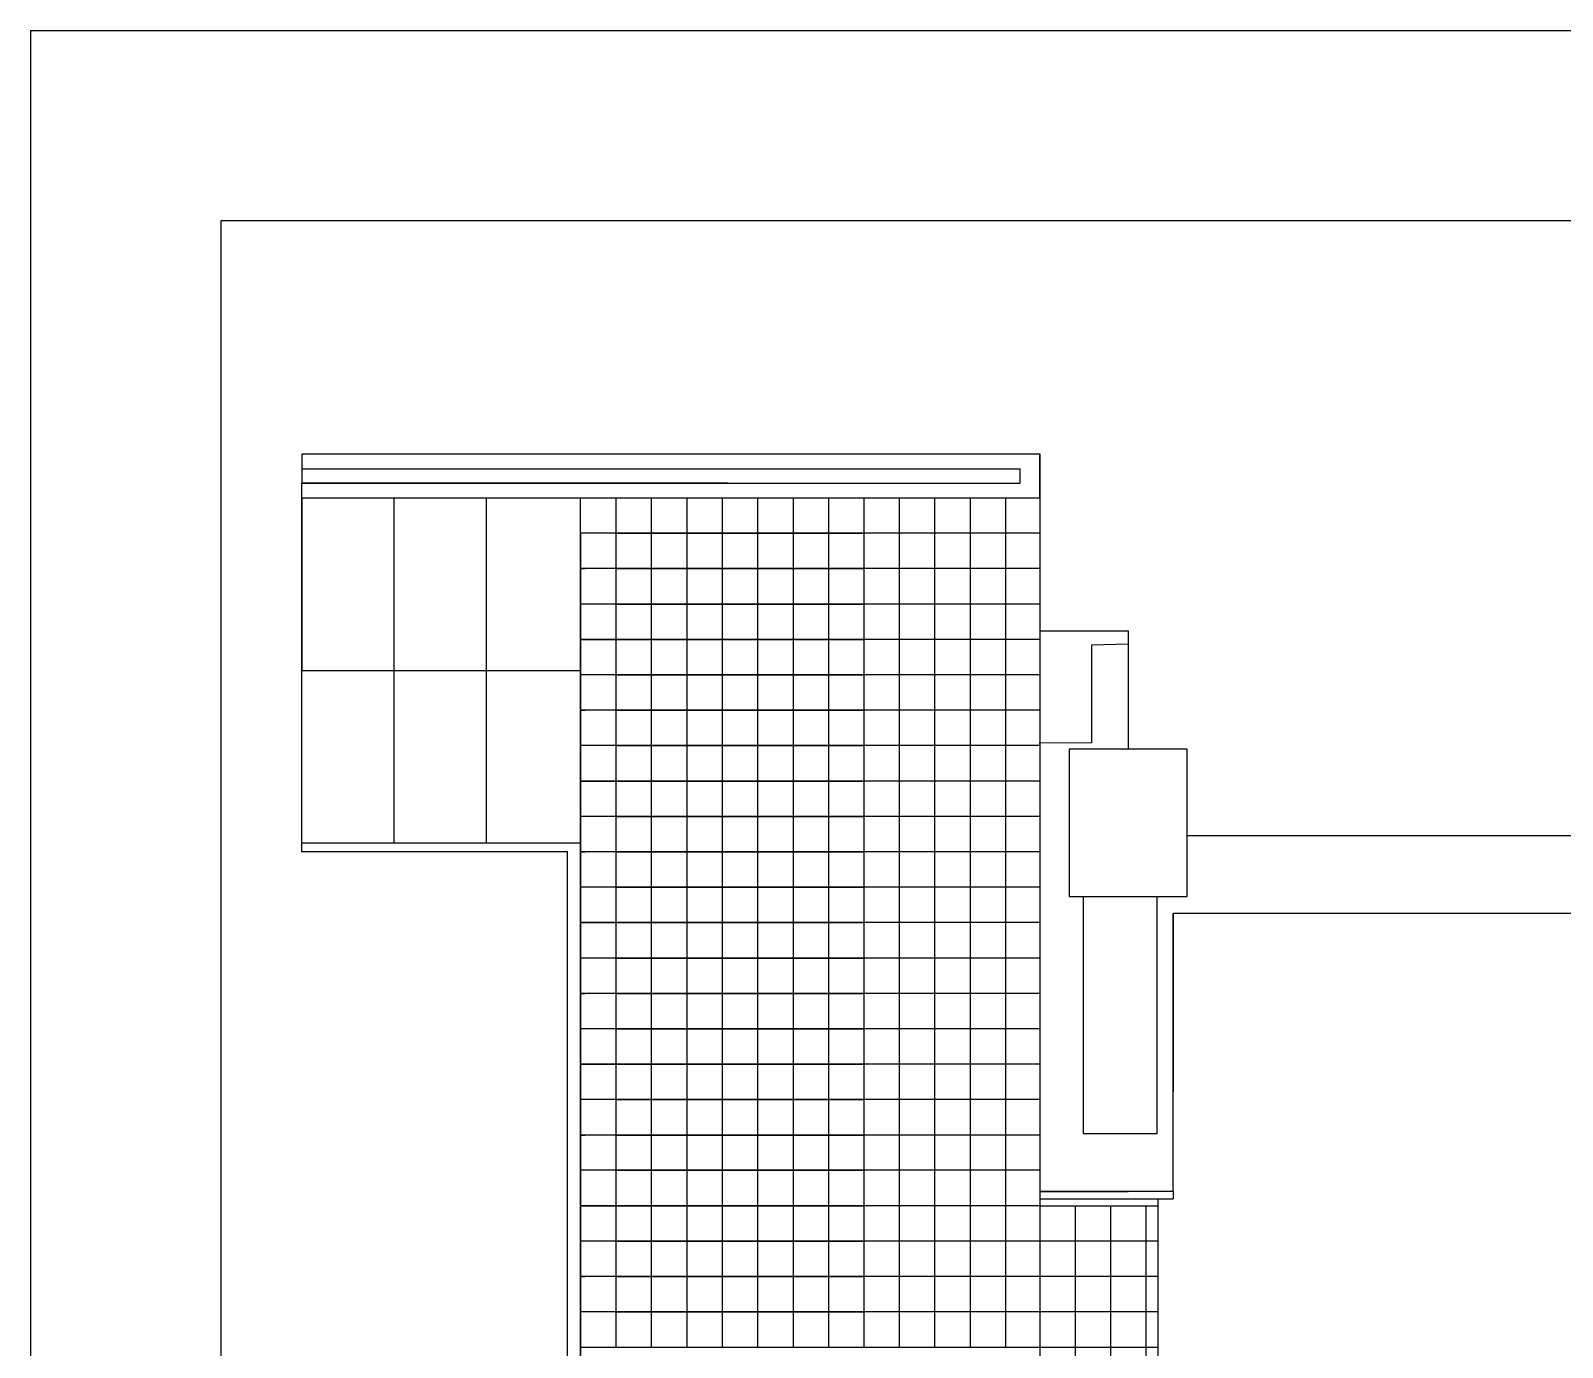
# Model space of a CAD drawing. Header units: millimetres. Extents: x 2377 to 4712, y -254 to 3188.
# Drawn here: x 2377.3 to 2498.3, y 1870.7 to 1974.7 of the extents above; entities that cross this region are included whole.
import ezdxf

# ---------------------------------------------------------------- set-up
doc = ezdxf.new("R2010")
doc.units = ezdxf.units.MM

msp = doc.modelspace()

# ---------------------------------------------------------------- linework, layer by layer
at = {"transparency": 33554687}
for p, q in [((2377.31, 1974.71), (2797.31, 1974.71)), ((2377.31, 1974.71), (2377.31, 1677.71)), ((2377.31, 1974.71), (2377.31, 1959.71)), ((2392.36, 1697.71), (2392.36, 1959.71)), ((2392.36, 1959.71), (2787.85, 1959.71)), ((2398.74, 1941.27), (2398.74, 1938.94)), ((2398.74, 1941.27), (2456.99, 1941.27)), ((2456.99, 1937.8), (2456.99, 1941.27)), ((2456.99, 1941.27), (2456.99, 1927.29)), ((2456.99, 1941.27), (2456.99, 1927.29)), ((2456.99, 1941.27), (2456.99, 1883.02)), ((2398.74, 1940.1), (2432.34, 1940.1)), ((2398.74, 1940.1), (2455.43, 1940.1)), ((2398.74, 1940.1), (2455.41, 1940.1)), ((2455.41, 1940.1), (2455.41, 1938.97)), ((2432.34, 1938.97), (2398.74, 1938.97)), ((2398.74, 1938.97), (2455.41, 1938.97)), ((2398.74, 1937.8), (2398.74, 1938.97)), ((2398.74, 1909.84), (2398.74, 1937.8)), ((2398.74, 1937.8), (2420.73, 1937.8)), ((2398.74, 1937.8), (2398.74, 1924.17)), ((2398.74, 1937.8), (2456.99, 1937.8)), ((2406.03, 1910.54), (2406.03, 1937.8)), ((2413.32, 1910.54), (2413.32, 1937.8)), ((2420.73, 1744.4), (2420.73, 1937.8)), ((2420.73, 1937.8), (2423.53, 1937.8)), ((2423.53, 1937.8), (2423.53, 1935.01)), ((2423.53, 1937.8), (2426.32, 1937.8)), ((2426.32, 1937.8), (2426.32, 1935.01)), ((2426.32, 1937.8), (2429.12, 1937.8)), ((2429.12, 1937.8), (2429.12, 1935.01)), ((2429.12, 1937.8), (2431.91, 1937.8)), ((2431.91, 1937.8), (2431.91, 1935.01)), ((2431.91, 1937.8), (2434.71, 1937.8)), ((2434.71, 1937.8), (2434.71, 1935.01)), ((2434.71, 1937.8), (2437.51, 1937.8)), ((2437.51, 1937.8), (2437.51, 1935.01)), ((2437.51, 1937.8), (2440.3, 1937.8)), ((2440.3, 1937.8), (2440.3, 1935.01)), ((2440.3, 1937.8), (2443.1, 1937.8)), ((2443.1, 1937.8), (2443.1, 1935.01)), ((2445.9, 1937.8), (2445.9, 1935.01)), ((2448.69, 1937.8), (2448.69, 1935.01)), ((2451.49, 1937.8), (2451.49, 1935.01)), ((2454.28, 1937.8), (2454.28, 1935.01)), ((2423.53, 1935.01), (2420.73, 1935.01)), ((2420.73, 1935.01), (2420.73, 1932.21)), ((2426.32, 1935.01), (2423.53, 1935.01)), ((2423.53, 1935.01), (2423.53, 1932.21)), ((2423.53, 1935.01), (2426.32, 1935.01)), ((2429.12, 1935.01), (2426.32, 1935.01)), ((2426.32, 1935.01), (2426.32, 1932.21)), ((2426.32, 1935.01), (2429.12, 1935.01)), ((2431.91, 1935.01), (2429.12, 1935.01)), ((2429.12, 1935.01), (2429.12, 1932.21)), ((2429.12, 1935.01), (2431.91, 1935.01)), ((2434.71, 1935.01), (2431.91, 1935.01)), ((2431.91, 1935.01), (2431.91, 1932.21)), ((2431.91, 1935.01), (2434.71, 1935.01)), ((2437.51, 1935.01), (2434.71, 1935.01)), ((2434.71, 1935.01), (2434.71, 1932.21)), ((2434.71, 1935.01), (2437.51, 1935.01)), ((2440.3, 1935.01), (2437.51, 1935.01)), ((2437.51, 1935.01), (2437.51, 1932.21)), ((2437.51, 1935.01), (2440.3, 1935.01)), ((2443.1, 1935.01), (2440.3, 1935.01)), ((2440.3, 1935.01), (2440.3, 1932.21)), ((2440.3, 1935.01), (2443.1, 1935.01)), ((2445.9, 1935.01), (2443.1, 1935.01)), ((2443.1, 1935.01), (2443.1, 1932.21)), ((2448.69, 1935.01), (2445.9, 1935.01)), ((2445.9, 1935.01), (2445.9, 1932.21)), ((2451.49, 1935.01), (2448.69, 1935.01)), ((2448.69, 1935.01), (2448.69, 1932.21)), ((2454.28, 1935.01), (2451.49, 1935.01)), ((2451.49, 1935.01), (2451.49, 1932.21)), ((2456.99, 1935.01), (2454.28, 1935.01)), ((2454.28, 1935.01), (2454.28, 1932.21)), ((2420.73, 1932.21), (2421.09, 1932.21)), ((2423.53, 1932.21), (2420.73, 1932.21)), ((2420.73, 1932.21), (2420.73, 1929.41)), ((2420.73, 1932.21), (2420.73, 1926.62)), ((2426.32, 1932.21), (2423.53, 1932.21)), ((2423.53, 1932.21), (2423.53, 1929.41)), ((2423.53, 1932.21), (2426.32, 1932.21)), ((2429.12, 1932.21), (2426.32, 1932.21)), ((2426.32, 1932.21), (2426.32, 1929.41)), ((2426.32, 1932.21), (2429.12, 1932.21)), ((2431.91, 1932.21), (2429.12, 1932.21)), ((2429.12, 1932.21), (2429.12, 1929.41)), ((2429.12, 1932.21), (2431.91, 1932.21)), ((2434.71, 1932.21), (2431.91, 1932.21)), ((2431.91, 1932.21), (2431.91, 1929.41)), ((2431.91, 1932.21), (2434.71, 1932.21)), ((2437.51, 1932.21), (2434.71, 1932.21)), ((2434.71, 1932.21), (2434.71, 1929.41)), ((2434.71, 1932.21), (2437.51, 1932.21)), ((2440.3, 1932.21), (2437.51, 1932.21)), ((2437.51, 1932.21), (2437.51, 1929.41)), ((2437.51, 1932.21), (2440.3, 1932.21)), ((2443.1, 1932.21), (2440.3, 1932.21)), ((2440.3, 1932.21), (2440.3, 1929.41)), ((2440.3, 1932.21), (2443.1, 1932.21)), ((2445.9, 1932.21), (2443.1, 1932.21)), ((2443.1, 1932.21), (2443.1, 1929.41)), ((2448.69, 1932.21), (2445.9, 1932.21)), ((2445.9, 1932.21), (2445.9, 1929.41)), ((2451.49, 1932.21), (2448.69, 1932.21)), ((2448.69, 1932.21), (2448.69, 1929.41)), ((2454.28, 1932.21), (2451.49, 1932.21)), ((2451.49, 1932.21), (2451.49, 1929.41)), ((2456.99, 1932.21), (2454.28, 1932.21)), ((2454.28, 1932.21), (2454.28, 1929.41)), ((2423.53, 1929.41), (2420.73, 1929.41)), ((2426.32, 1929.41), (2423.53, 1929.41)), ((2423.53, 1929.41), (2423.53, 1926.62)), ((2423.53, 1929.41), (2426.32, 1929.41)), ((2429.12, 1929.41), (2426.32, 1929.41)), ((2426.32, 1929.41), (2426.32, 1926.62)), ((2426.32, 1929.41), (2429.12, 1929.41)), ((2431.91, 1929.41), (2429.12, 1929.41)), ((2429.12, 1929.41), (2429.12, 1926.62)), ((2429.12, 1929.41), (2431.91, 1929.41)), ((2434.71, 1929.41), (2431.91, 1929.41)), ((2431.91, 1929.41), (2431.91, 1926.62)), ((2431.91, 1929.41), (2434.71, 1929.41)), ((2437.51, 1929.41), (2434.71, 1929.41)), ((2434.71, 1929.41), (2434.71, 1926.62)), ((2434.71, 1929.41), (2437.51, 1929.41)), ((2440.3, 1929.41), (2437.51, 1929.41)), ((2437.51, 1929.41), (2437.51, 1926.62)), ((2437.51, 1929.41), (2440.3, 1929.41)), ((2443.1, 1929.41), (2440.3, 1929.41)), ((2440.3, 1929.41), (2440.3, 1926.62)), ((2440.3, 1929.41), (2443.1, 1929.41)), ((2445.9, 1929.41), (2443.1, 1929.41)), ((2443.1, 1929.41), (2443.1, 1926.62)), ((2448.69, 1929.41), (2445.9, 1929.41)), ((2445.9, 1929.41), (2445.9, 1926.62)), ((2451.49, 1929.41), (2448.69, 1929.41)), ((2448.69, 1929.41), (2448.69, 1926.62)), ((2454.28, 1929.41), (2451.49, 1929.41)), ((2451.49, 1929.41), (2451.49, 1926.62)), ((2456.99, 1929.41), (2454.28, 1929.41)), ((2454.28, 1929.41), (2454.28, 1926.62)), ((2423.53, 1926.62), (2420.73, 1926.62)), ((2420.73, 1926.62), (2420.73, 1915.43)), ((2420.73, 1926.62), (2423.53, 1926.62)), ((2426.32, 1926.62), (2423.53, 1926.62)), ((2423.53, 1926.62), (2423.53, 1923.82)), ((2423.53, 1926.62), (2426.32, 1926.62)), ((2429.12, 1926.62), (2426.32, 1926.62)), ((2426.32, 1926.62), (2426.32, 1923.82)), ((2426.32, 1926.62), (2429.12, 1926.62)), ((2431.91, 1926.62), (2429.12, 1926.62)), ((2429.12, 1926.62), (2429.12, 1923.82)), ((2429.12, 1926.62), (2431.91, 1926.62)), ((2434.71, 1926.62), (2431.91, 1926.62)), ((2431.91, 1926.62), (2431.91, 1923.82)), ((2431.91, 1926.62), (2434.71, 1926.62)), ((2437.51, 1926.62), (2434.71, 1926.62)), ((2434.71, 1926.62), (2434.71, 1923.82)), ((2434.71, 1926.62), (2437.51, 1926.62)), ((2440.3, 1926.62), (2437.51, 1926.62)), ((2437.51, 1926.62), (2437.51, 1923.82)), ((2437.51, 1926.62), (2440.3, 1926.62)), ((2443.1, 1926.62), (2440.3, 1926.62)), ((2440.3, 1926.62), (2440.3, 1923.82)), ((2440.3, 1926.62), (2443.1, 1926.62)), ((2445.9, 1926.62), (2443.1, 1926.62)), ((2443.1, 1926.62), (2443.1, 1923.82)), ((2448.69, 1926.62), (2445.9, 1926.62)), ((2445.9, 1926.62), (2445.9, 1923.82)), ((2451.49, 1926.62), (2448.69, 1926.62)), ((2448.69, 1926.62), (2448.69, 1923.82)), ((2454.28, 1926.62), (2451.49, 1926.62)), ((2451.49, 1926.62), (2451.49, 1923.82)), ((2456.99, 1926.62), (2454.28, 1926.62)), ((2454.28, 1926.62), (2454.28, 1923.82)), ((2456.99, 1927.29), (2463.98, 1927.29)), ((2463.98, 1927.29), (2463.98, 1917.97)), ((2463.98, 1927.29), (2463.98, 1917.97)), ((2464, 1926.25), (2461.08, 1926.17)), ((2461.08, 1926.17), (2461.08, 1918.45)), ((2398.74, 1924.17), (2420.73, 1924.17)), ((2423.53, 1923.82), (2420.73, 1923.82)), ((2420.73, 1923.82), (2420.73, 1921.03)), ((2426.32, 1923.82), (2423.53, 1923.82)), ((2423.53, 1923.82), (2423.53, 1921.03)), ((2423.53, 1923.82), (2426.32, 1923.82)), ((2429.12, 1923.82), (2426.32, 1923.82)), ((2426.32, 1923.82), (2426.32, 1921.03)), ((2426.32, 1923.82), (2429.12, 1923.82)), ((2431.91, 1923.82), (2429.12, 1923.82)), ((2429.12, 1923.82), (2429.12, 1921.03)), ((2429.12, 1923.82), (2431.91, 1923.82)), ((2434.71, 1923.82), (2431.91, 1923.82)), ((2431.91, 1923.82), (2431.91, 1921.03)), ((2431.91, 1923.82), (2434.71, 1923.82)), ((2437.51, 1923.82), (2434.71, 1923.82)), ((2434.71, 1923.82), (2434.71, 1921.03)), ((2434.71, 1923.82), (2437.51, 1923.82)), ((2440.3, 1923.82), (2437.51, 1923.82)), ((2437.51, 1923.82), (2437.51, 1921.03)), ((2437.51, 1923.82), (2440.3, 1923.82)), ((2443.1, 1923.82), (2440.3, 1923.82)), ((2440.3, 1923.82), (2440.3, 1921.03)), ((2440.3, 1923.82), (2443.1, 1923.82)), ((2445.9, 1923.82), (2443.1, 1923.82)), ((2443.1, 1923.82), (2443.1, 1921.03)), ((2448.69, 1923.82), (2445.9, 1923.82)), ((2445.9, 1923.82), (2445.9, 1921.03)), ((2451.49, 1923.82), (2448.69, 1923.82)), ((2448.69, 1923.82), (2448.69, 1921.03)), ((2454.28, 1923.82), (2451.49, 1923.82)), ((2451.49, 1923.82), (2451.49, 1921.03)), ((2456.99, 1923.82), (2454.28, 1923.82)), ((2454.28, 1923.82), (2454.28, 1921.03)), ((2420.73, 1921.03), (2421.09, 1921.03)), ((2423.53, 1921.03), (2420.73, 1921.03)), ((2420.73, 1921.03), (2420.73, 1918.23)), ((2420.73, 1921.03), (2420.73, 1915.43)), ((2426.32, 1921.03), (2423.53, 1921.03)), ((2423.53, 1921.03), (2423.53, 1918.23)), ((2423.53, 1921.03), (2426.32, 1921.03)), ((2429.12, 1921.03), (2426.32, 1921.03)), ((2426.32, 1921.03), (2426.32, 1918.23)), ((2426.32, 1921.03), (2429.12, 1921.03)), ((2431.91, 1921.03), (2429.12, 1921.03)), ((2429.12, 1921.03), (2429.12, 1918.23)), ((2429.12, 1921.03), (2431.91, 1921.03)), ((2434.71, 1921.03), (2431.91, 1921.03)), ((2431.91, 1921.03), (2431.91, 1918.23)), ((2431.91, 1921.03), (2434.71, 1921.03)), ((2437.51, 1921.03), (2434.71, 1921.03)), ((2434.71, 1921.03), (2434.71, 1918.23)), ((2434.71, 1921.03), (2437.51, 1921.03)), ((2440.3, 1921.03), (2437.51, 1921.03)), ((2437.51, 1921.03), (2437.51, 1918.23)), ((2437.51, 1921.03), (2440.3, 1921.03)), ((2443.1, 1921.03), (2440.3, 1921.03)), ((2440.3, 1921.03), (2440.3, 1918.23)), ((2440.3, 1921.03), (2443.1, 1921.03)), ((2445.9, 1921.03), (2443.1, 1921.03)), ((2443.1, 1921.03), (2443.1, 1918.23)), ((2448.69, 1921.03), (2445.9, 1921.03)), ((2445.9, 1921.03), (2445.9, 1918.23)), ((2451.49, 1921.03), (2448.69, 1921.03)), ((2448.69, 1921.03), (2448.69, 1918.23)), ((2454.28, 1921.03), (2451.49, 1921.03)), ((2451.49, 1921.03), (2451.49, 1918.23)), ((2456.99, 1921.03), (2454.28, 1921.03)), ((2454.28, 1921.03), (2454.28, 1918.23)), ((2423.53, 1918.23), (2420.73, 1918.23)), ((2426.32, 1918.23), (2423.53, 1918.23)), ((2423.53, 1918.23), (2423.53, 1915.43)), ((2423.53, 1918.23), (2426.32, 1918.23)), ((2429.12, 1918.23), (2426.32, 1918.23)), ((2426.32, 1918.23), (2426.32, 1915.43)), ((2426.32, 1918.23), (2429.12, 1918.23)), ((2431.91, 1918.23), (2429.12, 1918.23)), ((2429.12, 1918.23), (2429.12, 1915.43)), ((2429.12, 1918.23), (2431.91, 1918.23)), ((2434.71, 1918.23), (2431.91, 1918.23)), ((2431.91, 1918.23), (2431.91, 1915.43)), ((2431.91, 1918.23), (2434.71, 1918.23)), ((2437.51, 1918.23), (2434.71, 1918.23)), ((2434.71, 1918.23), (2434.71, 1915.43)), ((2434.71, 1918.23), (2437.51, 1918.23)), ((2440.3, 1918.23), (2437.51, 1918.23)), ((2437.51, 1918.23), (2437.51, 1915.43)), ((2437.51, 1918.23), (2440.3, 1918.23)), ((2443.1, 1918.23), (2440.3, 1918.23)), ((2440.3, 1918.23), (2440.3, 1915.43)), ((2440.3, 1918.23), (2443.1, 1918.23)), ((2445.9, 1918.23), (2443.1, 1918.23)), ((2443.1, 1918.23), (2443.1, 1915.43)), ((2448.69, 1918.23), (2445.9, 1918.23)), ((2445.9, 1918.23), (2445.9, 1915.43)), ((2451.49, 1918.23), (2448.69, 1918.23)), ((2448.69, 1918.23), (2448.69, 1915.43)), ((2454.28, 1918.23), (2451.49, 1918.23)), ((2451.49, 1918.23), (2451.49, 1915.43)), ((2456.99, 1918.23), (2454.28, 1918.23)), ((2454.28, 1918.23), (2454.28, 1915.43)), ((2461.08, 1918.45), (2456.94, 1918.42)), ((2459.32, 1917.97), (2468.64, 1917.97)), ((2459.32, 1917.97), (2459.32, 1906.32)), ((2468.64, 1906.32), (2468.64, 1917.97)), ((2423.53, 1915.43), (2420.73, 1915.43)), ((2420.73, 1915.43), (2420.73, 1893.06)), ((2420.73, 1915.43), (2423.53, 1915.43)), ((2426.32, 1915.43), (2423.53, 1915.43)), ((2423.53, 1915.43), (2423.53, 1912.64)), ((2423.53, 1915.43), (2426.32, 1915.43)), ((2429.12, 1915.43), (2426.32, 1915.43)), ((2426.32, 1915.43), (2426.32, 1912.64)), ((2426.32, 1915.43), (2429.12, 1915.43)), ((2431.91, 1915.43), (2429.12, 1915.43)), ((2429.12, 1915.43), (2429.12, 1912.64)), ((2429.12, 1915.43), (2431.91, 1915.43)), ((2434.71, 1915.43), (2431.91, 1915.43)), ((2431.91, 1915.43), (2431.91, 1912.64)), ((2431.91, 1915.43), (2434.71, 1915.43)), ((2437.51, 1915.43), (2434.71, 1915.43)), ((2434.71, 1915.43), (2434.71, 1912.64)), ((2434.71, 1915.43), (2437.51, 1915.43)), ((2440.3, 1915.43), (2437.51, 1915.43)), ((2437.51, 1915.43), (2437.51, 1912.64)), ((2437.51, 1915.43), (2440.3, 1915.43)), ((2443.1, 1915.43), (2440.3, 1915.43)), ((2440.3, 1915.43), (2440.3, 1912.64)), ((2440.3, 1915.43), (2443.1, 1915.43)), ((2445.9, 1915.43), (2443.1, 1915.43)), ((2443.1, 1915.43), (2443.1, 1912.64)), ((2448.69, 1915.43), (2445.9, 1915.43)), ((2445.9, 1915.43), (2445.9, 1912.64)), ((2451.49, 1915.43), (2448.69, 1915.43)), ((2448.69, 1915.43), (2448.69, 1912.64)), ((2454.28, 1915.43), (2451.49, 1915.43)), ((2451.49, 1915.43), (2451.49, 1912.64)), ((2456.99, 1915.43), (2454.28, 1915.43)), ((2454.28, 1915.43), (2454.28, 1912.64)), ((2423.53, 1912.64), (2420.73, 1912.64)), ((2420.73, 1912.64), (2420.73, 1909.84)), ((2426.32, 1912.64), (2423.53, 1912.64)), ((2423.53, 1912.64), (2423.53, 1909.84)), ((2423.53, 1912.64), (2426.32, 1912.64)), ((2429.12, 1912.64), (2426.32, 1912.64)), ((2426.32, 1912.64), (2426.32, 1909.84)), ((2426.32, 1912.64), (2429.12, 1912.64)), ((2431.91, 1912.64), (2429.12, 1912.64)), ((2429.12, 1912.64), (2429.12, 1909.84)), ((2429.12, 1912.64), (2431.91, 1912.64)), ((2434.71, 1912.64), (2431.91, 1912.64)), ((2431.91, 1912.64), (2431.91, 1909.84)), ((2431.91, 1912.64), (2434.71, 1912.64)), ((2437.51, 1912.64), (2434.71, 1912.64)), ((2434.71, 1912.64), (2434.71, 1909.84)), ((2434.71, 1912.64), (2437.51, 1912.64)), ((2440.3, 1912.64), (2437.51, 1912.64)), ((2437.51, 1912.64), (2437.51, 1909.84)), ((2437.51, 1912.64), (2440.3, 1912.64)), ((2443.1, 1912.64), (2440.3, 1912.64)), ((2440.3, 1912.64), (2440.3, 1909.84)), ((2440.3, 1912.64), (2443.1, 1912.64)), ((2445.9, 1912.64), (2443.1, 1912.64)), ((2443.1, 1912.64), (2443.1, 1909.84)), ((2448.69, 1912.64), (2445.9, 1912.64)), ((2445.9, 1912.64), (2445.9, 1909.84)), ((2451.49, 1912.64), (2448.69, 1912.64)), ((2448.69, 1912.64), (2448.69, 1909.84)), ((2454.28, 1912.64), (2451.49, 1912.64)), ((2451.49, 1912.64), (2451.49, 1909.84)), ((2456.99, 1912.64), (2454.28, 1912.64)), ((2454.28, 1912.64), (2454.28, 1909.84)), ((2420.73, 1909.84), (2420.73, 1911.24)), ((2468.64, 1911.14), (2561.85, 1911.14)), ((2398.74, 1909.84), (2398.74, 1910.54)), ((2398.74, 1910.54), (2420.73, 1910.54)), ((2398.74, 1910.54), (2406.03, 1910.54)), ((2419.71, 1909.84), (2398.74, 1909.84)), ((2406.03, 1910.54), (2413.32, 1910.54)), ((2419.71, 1744.4), (2419.71, 1909.84)), ((2420.73, 1744.4), (2420.73, 1909.84)), ((2420.73, 1909.84), (2421.09, 1909.84)), ((2423.53, 1909.84), (2420.73, 1909.84)), ((2420.73, 1909.84), (2420.73, 1907.04)), ((2420.73, 1909.84), (2420.73, 1904.25)), ((2426.32, 1909.84), (2423.53, 1909.84)), ((2423.53, 1909.84), (2423.53, 1907.04)), ((2423.53, 1909.84), (2426.32, 1909.84)), ((2429.12, 1909.84), (2426.32, 1909.84)), ((2426.32, 1909.84), (2426.32, 1907.04)), ((2426.32, 1909.84), (2429.12, 1909.84)), ((2431.91, 1909.84), (2429.12, 1909.84)), ((2429.12, 1909.84), (2429.12, 1907.04)), ((2429.12, 1909.84), (2431.91, 1909.84)), ((2434.71, 1909.84), (2431.91, 1909.84)), ((2431.91, 1909.84), (2431.91, 1907.04)), ((2431.91, 1909.84), (2434.71, 1909.84)), ((2437.51, 1909.84), (2434.71, 1909.84)), ((2434.71, 1909.84), (2434.71, 1907.04)), ((2434.71, 1909.84), (2437.51, 1909.84)), ((2440.3, 1909.84), (2437.51, 1909.84)), ((2437.51, 1909.84), (2437.51, 1907.04)), ((2437.51, 1909.84), (2440.3, 1909.84)), ((2443.1, 1909.84), (2440.3, 1909.84)), ((2440.3, 1909.84), (2440.3, 1907.04)), ((2440.3, 1909.84), (2443.1, 1909.84)), ((2445.9, 1909.84), (2443.1, 1909.84)), ((2443.1, 1909.84), (2443.1, 1907.04)), ((2448.69, 1909.84), (2445.9, 1909.84)), ((2445.9, 1909.84), (2445.9, 1907.04)), ((2451.49, 1909.84), (2448.69, 1909.84)), ((2448.69, 1909.84), (2448.69, 1907.04)), ((2454.28, 1909.84), (2451.49, 1909.84)), ((2451.49, 1909.84), (2451.49, 1907.04)), ((2456.99, 1909.84), (2454.28, 1909.84)), ((2454.28, 1909.84), (2454.28, 1907.04)), ((2423.53, 1907.04), (2420.73, 1907.04)), ((2426.32, 1907.04), (2423.53, 1907.04)), ((2423.53, 1907.04), (2423.53, 1904.25)), ((2423.53, 1907.04), (2426.32, 1907.04)), ((2429.12, 1907.04), (2426.32, 1907.04)), ((2426.32, 1907.04), (2426.32, 1904.25)), ((2426.32, 1907.04), (2429.12, 1907.04)), ((2431.91, 1907.04), (2429.12, 1907.04)), ((2429.12, 1907.04), (2429.12, 1904.25)), ((2429.12, 1907.04), (2431.91, 1907.04)), ((2434.71, 1907.04), (2431.91, 1907.04)), ((2431.91, 1907.04), (2431.91, 1904.25)), ((2431.91, 1907.04), (2434.71, 1907.04)), ((2437.51, 1907.04), (2434.71, 1907.04)), ((2434.71, 1907.04), (2434.71, 1904.25)), ((2434.71, 1907.04), (2437.51, 1907.04)), ((2440.3, 1907.04), (2437.51, 1907.04)), ((2437.51, 1907.04), (2437.51, 1904.25)), ((2437.51, 1907.04), (2440.3, 1907.04)), ((2443.1, 1907.04), (2440.3, 1907.04)), ((2440.3, 1907.04), (2440.3, 1904.25)), ((2440.3, 1907.04), (2443.1, 1907.04)), ((2445.9, 1907.04), (2443.1, 1907.04)), ((2443.1, 1907.04), (2443.1, 1904.25)), ((2448.69, 1907.04), (2445.9, 1907.04)), ((2445.9, 1907.04), (2445.9, 1904.25)), ((2451.49, 1907.04), (2448.69, 1907.04)), ((2448.69, 1907.04), (2448.69, 1904.25)), ((2454.28, 1907.04), (2451.49, 1907.04)), ((2451.49, 1907.04), (2451.49, 1904.25)), ((2456.99, 1907.04), (2454.28, 1907.04)), ((2454.28, 1907.04), (2454.28, 1904.25)), ((2459.32, 1906.32), (2468.64, 1906.32)), ((2460.42, 1906.32), (2460.42, 1887.6)), ((2466.27, 1887.6), (2466.27, 1906.32)), ((2467.52, 1883.02), (2467.52, 1904.99)), ((2467.52, 1904.99), (2551.02, 1904.99)), ((2467.52, 1904.99), (2467.52, 1890.85)), ((2423.53, 1904.25), (2420.73, 1904.25)), ((2420.73, 1904.25), (2420.73, 1893.06)), ((2420.73, 1904.25), (2423.53, 1904.25)), ((2426.32, 1904.25), (2423.53, 1904.25)), ((2423.53, 1904.25), (2423.53, 1901.45)), ((2423.53, 1904.25), (2426.32, 1904.25)), ((2429.12, 1904.25), (2426.32, 1904.25)), ((2426.32, 1904.25), (2426.32, 1901.45)), ((2426.32, 1904.25), (2429.12, 1904.25)), ((2431.91, 1904.25), (2429.12, 1904.25)), ((2429.12, 1904.25), (2429.12, 1901.45)), ((2429.12, 1904.25), (2431.91, 1904.25)), ((2434.71, 1904.25), (2431.91, 1904.25)), ((2431.91, 1904.25), (2431.91, 1901.45)), ((2431.91, 1904.25), (2434.71, 1904.25)), ((2437.51, 1904.25), (2434.71, 1904.25)), ((2434.71, 1904.25), (2434.71, 1901.45)), ((2434.71, 1904.25), (2437.51, 1904.25)), ((2440.3, 1904.25), (2437.51, 1904.25)), ((2437.51, 1904.25), (2437.51, 1901.45)), ((2437.51, 1904.25), (2440.3, 1904.25)), ((2443.1, 1904.25), (2440.3, 1904.25)), ((2440.3, 1904.25), (2440.3, 1901.45)), ((2440.3, 1904.25), (2443.1, 1904.25)), ((2445.9, 1904.25), (2443.1, 1904.25)), ((2443.1, 1904.25), (2443.1, 1901.45)), ((2448.69, 1904.25), (2445.9, 1904.25)), ((2445.9, 1904.25), (2445.9, 1901.45)), ((2451.49, 1904.25), (2448.69, 1904.25)), ((2448.69, 1904.25), (2448.69, 1901.45)), ((2454.28, 1904.25), (2451.49, 1904.25)), ((2451.49, 1904.25), (2451.49, 1901.45)), ((2456.99, 1904.25), (2454.28, 1904.25)), ((2454.28, 1904.25), (2454.28, 1901.45)), ((2423.53, 1901.45), (2420.73, 1901.45)), ((2420.73, 1901.45), (2420.73, 1898.66)), ((2426.32, 1901.45), (2423.53, 1901.45)), ((2423.53, 1901.45), (2423.53, 1898.66)), ((2423.53, 1901.45), (2426.32, 1901.45)), ((2429.12, 1901.45), (2426.32, 1901.45)), ((2426.32, 1901.45), (2426.32, 1898.66)), ((2426.32, 1901.45), (2429.12, 1901.45)), ((2431.91, 1901.45), (2429.12, 1901.45)), ((2429.12, 1901.45), (2429.12, 1898.66)), ((2429.12, 1901.45), (2431.91, 1901.45)), ((2434.71, 1901.45), (2431.91, 1901.45)), ((2431.91, 1901.45), (2431.91, 1898.66)), ((2431.91, 1901.45), (2434.71, 1901.45)), ((2437.51, 1901.45), (2434.71, 1901.45)), ((2434.71, 1901.45), (2434.71, 1898.66)), ((2434.71, 1901.45), (2437.51, 1901.45)), ((2440.3, 1901.45), (2437.51, 1901.45)), ((2437.51, 1901.45), (2437.51, 1898.66)), ((2437.51, 1901.45), (2440.3, 1901.45)), ((2443.1, 1901.45), (2440.3, 1901.45)), ((2440.3, 1901.45), (2440.3, 1898.66)), ((2440.3, 1901.45), (2443.1, 1901.45)), ((2445.9, 1901.45), (2443.1, 1901.45)), ((2443.1, 1901.45), (2443.1, 1898.66)), ((2448.69, 1901.45), (2445.9, 1901.45)), ((2445.9, 1901.45), (2445.9, 1898.66)), ((2451.49, 1901.45), (2448.69, 1901.45)), ((2448.69, 1901.45), (2448.69, 1898.66)), ((2454.28, 1901.45), (2451.49, 1901.45)), ((2451.49, 1901.45), (2451.49, 1898.66)), ((2456.99, 1901.45), (2454.28, 1901.45)), ((2454.28, 1901.45), (2454.28, 1898.66)), ((2420.73, 1898.66), (2421.09, 1898.66)), ((2423.53, 1898.66), (2420.73, 1898.66)), ((2420.73, 1898.66), (2420.73, 1895.86)), ((2420.73, 1898.66), (2420.73, 1893.06)), ((2426.32, 1898.66), (2423.53, 1898.66)), ((2423.53, 1898.66), (2423.53, 1895.86)), ((2423.53, 1898.66), (2426.32, 1898.66)), ((2429.12, 1898.66), (2426.32, 1898.66)), ((2426.32, 1898.66), (2426.32, 1895.86)), ((2426.32, 1898.66), (2429.12, 1898.66)), ((2431.91, 1898.66), (2429.12, 1898.66)), ((2429.12, 1898.66), (2429.12, 1895.86)), ((2429.12, 1898.66), (2431.91, 1898.66)), ((2434.71, 1898.66), (2431.91, 1898.66)), ((2431.91, 1898.66), (2431.91, 1895.86)), ((2431.91, 1898.66), (2434.71, 1898.66)), ((2437.51, 1898.66), (2434.71, 1898.66)), ((2434.71, 1898.66), (2434.71, 1895.86)), ((2434.71, 1898.66), (2437.51, 1898.66)), ((2440.3, 1898.66), (2437.51, 1898.66)), ((2437.51, 1898.66), (2437.51, 1895.86)), ((2437.51, 1898.66), (2440.3, 1898.66)), ((2443.1, 1898.66), (2440.3, 1898.66)), ((2440.3, 1898.66), (2440.3, 1895.86)), ((2440.3, 1898.66), (2443.1, 1898.66)), ((2445.9, 1898.66), (2443.1, 1898.66)), ((2443.1, 1898.66), (2443.1, 1895.86)), ((2448.69, 1898.66), (2445.9, 1898.66)), ((2445.9, 1898.66), (2445.9, 1895.86)), ((2451.49, 1898.66), (2448.69, 1898.66)), ((2448.69, 1898.66), (2448.69, 1895.86)), ((2454.28, 1898.66), (2451.49, 1898.66)), ((2451.49, 1898.66), (2451.49, 1895.86)), ((2456.99, 1898.66), (2454.28, 1898.66)), ((2454.28, 1898.66), (2454.28, 1895.86)), ((2423.53, 1895.86), (2420.73, 1895.86)), ((2426.32, 1895.86), (2423.53, 1895.86)), ((2423.53, 1895.86), (2423.53, 1893.06)), ((2423.53, 1895.86), (2426.32, 1895.86)), ((2429.12, 1895.86), (2426.32, 1895.86)), ((2426.32, 1895.86), (2426.32, 1893.06)), ((2426.32, 1895.86), (2429.12, 1895.86)), ((2431.91, 1895.86), (2429.12, 1895.86)), ((2429.12, 1895.86), (2429.12, 1893.06)), ((2429.12, 1895.86), (2431.91, 1895.86)), ((2434.71, 1895.86), (2431.91, 1895.86)), ((2431.91, 1895.86), (2431.91, 1893.06)), ((2431.91, 1895.86), (2434.71, 1895.86)), ((2437.51, 1895.86), (2434.71, 1895.86)), ((2434.71, 1895.86), (2434.71, 1893.06)), ((2434.71, 1895.86), (2437.51, 1895.86)), ((2440.3, 1895.86), (2437.51, 1895.86)), ((2437.51, 1895.86), (2437.51, 1893.06)), ((2437.51, 1895.86), (2440.3, 1895.86)), ((2443.1, 1895.86), (2440.3, 1895.86)), ((2440.3, 1895.86), (2440.3, 1893.06)), ((2440.3, 1895.86), (2443.1, 1895.86)), ((2445.9, 1895.86), (2443.1, 1895.86)), ((2443.1, 1895.86), (2443.1, 1893.06)), ((2448.69, 1895.86), (2445.9, 1895.86)), ((2445.9, 1895.86), (2445.9, 1893.06)), ((2451.49, 1895.86), (2448.69, 1895.86)), ((2448.69, 1895.86), (2448.69, 1893.06)), ((2454.28, 1895.86), (2451.49, 1895.86)), ((2451.49, 1895.86), (2451.49, 1893.06)), ((2456.99, 1895.86), (2454.28, 1895.86)), ((2454.28, 1895.86), (2454.28, 1893.06)), ((2423.53, 1893.06), (2420.73, 1893.06)), ((2420.73, 1893.06), (2420.73, 1870.69)), ((2420.73, 1893.06), (2423.53, 1893.06)), ((2426.32, 1893.06), (2423.53, 1893.06)), ((2423.53, 1893.06), (2423.53, 1890.27)), ((2423.53, 1893.06), (2426.32, 1893.06)), ((2429.12, 1893.06), (2426.32, 1893.06)), ((2426.32, 1893.06), (2426.32, 1890.27)), ((2426.32, 1893.06), (2429.12, 1893.06)), ((2431.91, 1893.06), (2429.12, 1893.06)), ((2429.12, 1893.06), (2429.12, 1890.27)), ((2429.12, 1893.06), (2431.91, 1893.06)), ((2434.71, 1893.06), (2431.91, 1893.06)), ((2431.91, 1893.06), (2431.91, 1890.27)), ((2431.91, 1893.06), (2434.71, 1893.06)), ((2437.51, 1893.06), (2434.71, 1893.06)), ((2434.71, 1893.06), (2434.71, 1890.27)), ((2434.71, 1893.06), (2437.51, 1893.06)), ((2440.3, 1893.06), (2437.51, 1893.06)), ((2437.51, 1893.06), (2437.51, 1890.27)), ((2437.51, 1893.06), (2440.3, 1893.06)), ((2443.1, 1893.06), (2440.3, 1893.06)), ((2440.3, 1893.06), (2440.3, 1890.27)), ((2440.3, 1893.06), (2443.1, 1893.06)), ((2445.9, 1893.06), (2443.1, 1893.06)), ((2443.1, 1893.06), (2443.1, 1890.27)), ((2448.69, 1893.06), (2445.9, 1893.06)), ((2445.9, 1893.06), (2445.9, 1890.27)), ((2451.49, 1893.06), (2448.69, 1893.06)), ((2448.69, 1893.06), (2448.69, 1890.27)), ((2454.28, 1893.06), (2451.49, 1893.06)), ((2451.49, 1893.06), (2451.49, 1890.27)), ((2456.99, 1893.06), (2454.28, 1893.06)), ((2454.28, 1893.06), (2454.28, 1890.27)), ((2423.53, 1890.27), (2420.73, 1890.27)), ((2420.73, 1890.27), (2420.73, 1887.47)), ((2426.32, 1890.27), (2423.53, 1890.27)), ((2423.53, 1890.27), (2423.53, 1887.47)), ((2423.53, 1890.27), (2426.32, 1890.27)), ((2429.12, 1890.27), (2426.32, 1890.27)), ((2426.32, 1890.27), (2426.32, 1887.47)), ((2426.32, 1890.27), (2429.12, 1890.27)), ((2431.91, 1890.27), (2429.12, 1890.27)), ((2429.12, 1890.27), (2429.12, 1887.47)), ((2429.12, 1890.27), (2431.91, 1890.27)), ((2434.71, 1890.27), (2431.91, 1890.27)), ((2431.91, 1890.27), (2431.91, 1887.47)), ((2431.91, 1890.27), (2434.71, 1890.27)), ((2437.51, 1890.27), (2434.71, 1890.27)), ((2434.71, 1890.27), (2434.71, 1887.47)), ((2434.71, 1890.27), (2437.51, 1890.27)), ((2440.3, 1890.27), (2437.51, 1890.27)), ((2437.51, 1890.27), (2437.51, 1887.47)), ((2437.51, 1890.27), (2440.3, 1890.27)), ((2443.1, 1890.27), (2440.3, 1890.27)), ((2440.3, 1890.27), (2440.3, 1887.47)), ((2440.3, 1890.27), (2443.1, 1890.27)), ((2445.9, 1890.27), (2443.1, 1890.27)), ((2443.1, 1890.27), (2443.1, 1887.47)), ((2448.69, 1890.27), (2445.9, 1890.27)), ((2445.9, 1890.27), (2445.9, 1887.47)), ((2451.49, 1890.27), (2448.69, 1890.27)), ((2448.69, 1890.27), (2448.69, 1887.47)), ((2454.28, 1890.27), (2451.49, 1890.27)), ((2451.49, 1890.27), (2451.49, 1887.47)), ((2456.99, 1890.27), (2454.28, 1890.27)), ((2454.28, 1890.27), (2454.28, 1887.47)), ((2420.73, 1887.47), (2421.09, 1887.47)), ((2423.53, 1887.47), (2420.73, 1887.47)), ((2420.73, 1887.47), (2420.73, 1884.68)), ((2420.73, 1887.47), (2420.73, 1881.88)), ((2426.32, 1887.47), (2423.53, 1887.47)), ((2423.53, 1887.47), (2423.53, 1884.68)), ((2423.53, 1887.47), (2426.32, 1887.47)), ((2429.12, 1887.47), (2426.32, 1887.47)), ((2426.32, 1887.47), (2426.32, 1884.68)), ((2426.32, 1887.47), (2429.12, 1887.47)), ((2431.91, 1887.47), (2429.12, 1887.47)), ((2429.12, 1887.47), (2429.12, 1884.68)), ((2429.12, 1887.47), (2431.91, 1887.47)), ((2434.71, 1887.47), (2431.91, 1887.47)), ((2431.91, 1887.47), (2431.91, 1884.68)), ((2431.91, 1887.47), (2434.71, 1887.47)), ((2437.51, 1887.47), (2434.71, 1887.47)), ((2434.71, 1887.47), (2434.71, 1884.68)), ((2434.71, 1887.47), (2437.51, 1887.47)), ((2440.3, 1887.47), (2437.51, 1887.47)), ((2437.51, 1887.47), (2437.51, 1884.68)), ((2437.51, 1887.47), (2440.3, 1887.47)), ((2443.1, 1887.47), (2440.3, 1887.47)), ((2440.3, 1887.47), (2440.3, 1884.68)), ((2440.3, 1887.47), (2443.1, 1887.47)), ((2445.9, 1887.47), (2443.1, 1887.47)), ((2443.1, 1887.47), (2443.1, 1884.68)), ((2448.69, 1887.47), (2445.9, 1887.47)), ((2445.9, 1887.47), (2445.9, 1884.68)), ((2451.49, 1887.47), (2448.69, 1887.47)), ((2448.69, 1887.47), (2448.69, 1884.68)), ((2454.28, 1887.47), (2451.49, 1887.47)), ((2451.49, 1887.47), (2451.49, 1884.68)), ((2456.99, 1887.47), (2454.28, 1887.47)), ((2454.28, 1887.47), (2454.28, 1884.68)), ((2460.42, 1887.6), (2466.27, 1887.6)), ((2423.53, 1884.68), (2420.73, 1884.68)), ((2426.32, 1884.68), (2423.53, 1884.68)), ((2423.53, 1884.68), (2423.53, 1881.88)), ((2423.53, 1884.68), (2426.32, 1884.68)), ((2429.12, 1884.68), (2426.32, 1884.68)), ((2426.32, 1884.68), (2426.32, 1881.88)), ((2426.32, 1884.68), (2429.12, 1884.68)), ((2431.91, 1884.68), (2429.12, 1884.68)), ((2429.12, 1884.68), (2429.12, 1881.88)), ((2429.12, 1884.68), (2431.91, 1884.68)), ((2434.71, 1884.68), (2431.91, 1884.68)), ((2431.91, 1884.68), (2431.91, 1881.88)), ((2431.91, 1884.68), (2434.71, 1884.68)), ((2437.51, 1884.68), (2434.71, 1884.68)), ((2434.71, 1884.68), (2434.71, 1881.88)), ((2434.71, 1884.68), (2437.51, 1884.68)), ((2440.3, 1884.68), (2437.51, 1884.68)), ((2437.51, 1884.68), (2437.51, 1881.88)), ((2437.51, 1884.68), (2440.3, 1884.68)), ((2443.1, 1884.68), (2440.3, 1884.68)), ((2440.3, 1884.68), (2440.3, 1881.88)), ((2440.3, 1884.68), (2443.1, 1884.68)), ((2445.9, 1884.68), (2443.1, 1884.68)), ((2443.1, 1884.68), (2443.1, 1881.88)), ((2448.69, 1884.68), (2445.9, 1884.68)), ((2445.9, 1884.68), (2445.9, 1881.88)), ((2451.49, 1884.68), (2448.69, 1884.68)), ((2448.69, 1884.68), (2448.69, 1881.88)), ((2454.28, 1884.68), (2451.49, 1884.68)), ((2451.49, 1884.68), (2451.49, 1881.88)), ((2456.99, 1884.68), (2454.28, 1884.68)), ((2454.28, 1884.68), (2454.28, 1881.88)), ((2456.99, 1883.02), (2463.97, 1883.02)), ((2467.52, 1883.02), (2456.99, 1883.02)), ((2456.99, 1883.02), (2456.99, 1882.42)), ((2467.52, 1883.02), (2467.52, 1882.42)), ((2423.53, 1881.88), (2420.73, 1881.88)), ((2420.73, 1881.88), (2420.73, 1870.69)), ((2420.73, 1881.88), (2423.53, 1881.88)), ((2426.32, 1881.88), (2423.53, 1881.88)), ((2423.53, 1881.88), (2423.53, 1879.08)), ((2423.53, 1881.88), (2426.32, 1881.88)), ((2429.12, 1881.88), (2426.32, 1881.88)), ((2426.32, 1881.88), (2426.32, 1879.08)), ((2426.32, 1881.88), (2429.12, 1881.88)), ((2431.91, 1881.88), (2429.12, 1881.88)), ((2429.12, 1881.88), (2429.12, 1879.08)), ((2429.12, 1881.88), (2431.91, 1881.88)), ((2434.71, 1881.88), (2431.91, 1881.88)), ((2431.91, 1881.88), (2431.91, 1879.08)), ((2431.91, 1881.88), (2434.71, 1881.88)), ((2437.51, 1881.88), (2434.71, 1881.88)), ((2434.71, 1881.88), (2434.71, 1879.08)), ((2434.71, 1881.88), (2437.51, 1881.88)), ((2440.3, 1881.88), (2437.51, 1881.88)), ((2437.51, 1881.88), (2437.51, 1879.08)), ((2437.51, 1881.88), (2440.3, 1881.88)), ((2443.1, 1881.88), (2440.3, 1881.88)), ((2440.3, 1881.88), (2440.3, 1879.08)), ((2440.3, 1881.88), (2443.1, 1881.88)), ((2445.9, 1881.88), (2443.1, 1881.88)), ((2443.1, 1881.88), (2443.1, 1879.08)), ((2448.69, 1881.88), (2445.9, 1881.88)), ((2445.9, 1881.88), (2445.9, 1879.08)), ((2451.49, 1881.88), (2448.69, 1881.88)), ((2448.69, 1881.88), (2448.69, 1879.08)), ((2454.28, 1881.88), (2451.49, 1881.88)), ((2451.49, 1881.88), (2451.49, 1879.08)), ((2456.99, 1881.88), (2454.28, 1881.88)), ((2454.28, 1881.88), (2454.28, 1879.08)), ((2456.99, 1882.42), (2467.52, 1882.42)), ((2456.99, 1882.42), (2456.99, 1857.95)), ((2456.99, 1881.88), (2459.79, 1881.88)), ((2459.79, 1881.88), (2459.79, 1858.55)), ((2459.79, 1881.88), (2462.58, 1881.88)), ((2462.58, 1881.88), (2462.58, 1858.55)), ((2462.58, 1881.88), (2465.38, 1881.88)), ((2465.38, 1858.55), (2465.38, 1881.88)), ((2465.38, 1881.88), (2466.3, 1881.88)), ((2466.3, 1882.42), (2466.3, 1858.55)), ((2423.53, 1879.08), (2420.73, 1879.08)), ((2420.73, 1879.08), (2420.73, 1876.29)), ((2426.32, 1879.08), (2423.53, 1879.08)), ((2423.53, 1879.08), (2423.53, 1876.29)), ((2423.53, 1879.08), (2426.32, 1879.08)), ((2429.12, 1879.08), (2426.32, 1879.08)), ((2426.32, 1879.08), (2426.32, 1876.29)), ((2426.32, 1879.08), (2429.12, 1879.08)), ((2431.91, 1879.08), (2429.12, 1879.08)), ((2429.12, 1879.08), (2429.12, 1876.29)), ((2429.12, 1879.08), (2431.91, 1879.08)), ((2434.71, 1879.08), (2431.91, 1879.08)), ((2431.91, 1879.08), (2431.91, 1876.29)), ((2431.91, 1879.08), (2434.71, 1879.08)), ((2437.51, 1879.08), (2434.71, 1879.08)), ((2434.71, 1879.08), (2434.71, 1876.29)), ((2434.71, 1879.08), (2437.51, 1879.08)), ((2440.3, 1879.08), (2437.51, 1879.08)), ((2437.51, 1879.08), (2437.51, 1876.29)), ((2437.51, 1879.08), (2440.3, 1879.08)), ((2443.1, 1879.08), (2440.3, 1879.08)), ((2440.3, 1879.08), (2440.3, 1876.29)), ((2440.3, 1879.08), (2443.1, 1879.08)), ((2445.9, 1879.08), (2443.1, 1879.08)), ((2443.1, 1879.08), (2443.1, 1876.29)), ((2448.69, 1879.08), (2445.9, 1879.08)), ((2445.9, 1879.08), (2445.9, 1876.29)), ((2451.49, 1879.08), (2448.69, 1879.08)), ((2448.69, 1879.08), (2448.69, 1876.29)), ((2454.28, 1879.08), (2451.49, 1879.08)), ((2451.49, 1879.08), (2451.49, 1876.29)), ((2456.99, 1879.08), (2454.28, 1879.08)), ((2454.28, 1879.08), (2454.28, 1876.29)), ((2459.7, 1879.08), (2456.99, 1879.08)), ((2462.41, 1879.08), (2459.7, 1879.08)), ((2466.3, 1879.08), (2462.41, 1879.08)), ((2420.73, 1876.29), (2421.09, 1876.29)), ((2423.53, 1876.29), (2420.73, 1876.29)), ((2420.73, 1876.29), (2420.73, 1873.49)), ((2420.73, 1876.29), (2420.73, 1870.69)), ((2426.32, 1876.29), (2423.53, 1876.29)), ((2423.53, 1876.29), (2423.53, 1873.49)), ((2423.53, 1876.29), (2426.32, 1876.29)), ((2429.12, 1876.29), (2426.32, 1876.29)), ((2426.32, 1876.29), (2426.32, 1873.49)), ((2426.32, 1876.29), (2429.12, 1876.29)), ((2431.91, 1876.29), (2429.12, 1876.29)), ((2429.12, 1876.29), (2429.12, 1873.49)), ((2429.12, 1876.29), (2431.91, 1876.29)), ((2434.71, 1876.29), (2431.91, 1876.29)), ((2431.91, 1876.29), (2431.91, 1873.49)), ((2431.91, 1876.29), (2434.71, 1876.29)), ((2437.51, 1876.29), (2434.71, 1876.29)), ((2434.71, 1876.29), (2434.71, 1873.49)), ((2434.71, 1876.29), (2437.51, 1876.29)), ((2440.3, 1876.29), (2437.51, 1876.29)), ((2437.51, 1876.29), (2437.51, 1873.49)), ((2437.51, 1876.29), (2440.3, 1876.29)), ((2443.1, 1876.29), (2440.3, 1876.29)), ((2440.3, 1876.29), (2440.3, 1873.49)), ((2440.3, 1876.29), (2443.1, 1876.29)), ((2445.9, 1876.29), (2443.1, 1876.29)), ((2443.1, 1876.29), (2443.1, 1873.49)), ((2448.69, 1876.29), (2445.9, 1876.29)), ((2445.9, 1876.29), (2445.9, 1873.49)), ((2451.49, 1876.29), (2448.69, 1876.29)), ((2448.69, 1876.29), (2448.69, 1873.49)), ((2454.28, 1876.29), (2451.49, 1876.29)), ((2451.49, 1876.29), (2451.49, 1873.49)), ((2456.99, 1876.29), (2454.28, 1876.29)), ((2454.28, 1876.29), (2454.28, 1873.49)), ((2459.7, 1876.29), (2456.99, 1876.29)), ((2462.41, 1876.29), (2459.7, 1876.29)), ((2466.3, 1876.29), (2462.41, 1876.29)), ((2423.53, 1873.49), (2420.73, 1873.49)), ((2426.32, 1873.49), (2423.53, 1873.49)), ((2423.53, 1873.49), (2423.53, 1870.69)), ((2423.53, 1873.49), (2426.32, 1873.49)), ((2429.12, 1873.49), (2426.32, 1873.49)), ((2426.32, 1873.49), (2426.32, 1870.69)), ((2426.32, 1873.49), (2429.12, 1873.49)), ((2431.91, 1873.49), (2429.12, 1873.49)), ((2429.12, 1873.49), (2429.12, 1870.69)), ((2429.12, 1873.49), (2431.91, 1873.49)), ((2434.71, 1873.49), (2431.91, 1873.49)), ((2431.91, 1873.49), (2431.91, 1870.69)), ((2431.91, 1873.49), (2434.71, 1873.49)), ((2437.51, 1873.49), (2434.71, 1873.49)), ((2434.71, 1873.49), (2434.71, 1870.69)), ((2434.71, 1873.49), (2437.51, 1873.49)), ((2440.3, 1873.49), (2437.51, 1873.49)), ((2437.51, 1873.49), (2437.51, 1870.69)), ((2437.51, 1873.49), (2440.3, 1873.49)), ((2443.1, 1873.49), (2440.3, 1873.49)), ((2440.3, 1873.49), (2440.3, 1870.69)), ((2440.3, 1873.49), (2443.1, 1873.49)), ((2445.9, 1873.49), (2443.1, 1873.49)), ((2443.1, 1873.49), (2443.1, 1870.69)), ((2448.69, 1873.49), (2445.9, 1873.49)), ((2445.9, 1873.49), (2445.9, 1870.69)), ((2451.49, 1873.49), (2448.69, 1873.49)), ((2448.69, 1873.49), (2448.69, 1870.69)), ((2454.28, 1873.49), (2451.49, 1873.49)), ((2451.49, 1873.49), (2451.49, 1870.69)), ((2456.99, 1873.49), (2454.28, 1873.49)), ((2454.28, 1873.49), (2454.28, 1870.69)), ((2459.7, 1873.49), (2456.99, 1873.49)), ((2462.41, 1873.49), (2459.7, 1873.49)), ((2466.3, 1873.49), (2462.41, 1873.49)), ((2423.53, 1870.69), (2420.73, 1870.69)), ((2420.73, 1870.69), (2420.73, 1803.59)), ((2426.32, 1870.69), (2423.53, 1870.69)), ((2429.12, 1870.69), (2426.32, 1870.69)), ((2431.91, 1870.69), (2429.12, 1870.69)), ((2434.71, 1870.69), (2431.91, 1870.69)), ((2437.51, 1870.69), (2434.71, 1870.69)), ((2440.3, 1870.69), (2437.51, 1870.69)), ((2443.1, 1870.69), (2440.3, 1870.69)), ((2445.9, 1870.69), (2443.1, 1870.69)), ((2448.69, 1870.69), (2445.9, 1870.69)), ((2451.49, 1870.69), (2448.69, 1870.69)), ((2454.28, 1870.69), (2451.49, 1870.69)), ((2456.99, 1870.69), (2454.28, 1870.69)), ((2459.7, 1870.69), (2456.99, 1870.69)), ((2462.41, 1870.69), (2459.7, 1870.69)), ((2466.3, 1870.69), (2462.41, 1870.69))]:
    msp.add_line(p, q, dxfattribs=at)

doc.saveas('drawing.dxf')
